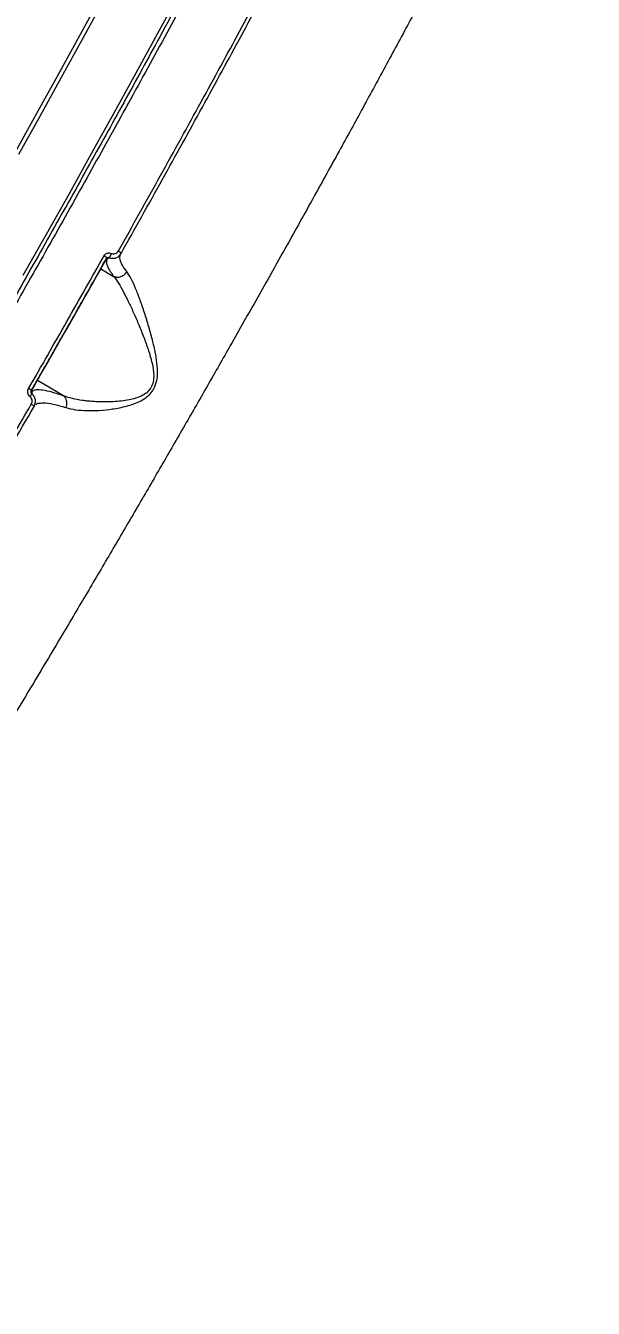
# Model space of a CAD drawing. Header units: millimetres. Extents: x -5609 to 5139, y -3980 to 3221.
# Drawn here: x 2184.3 to 2328.2, y -338.4 to -13.7 of the extents above; entities that cross this region are included whole.
import ezdxf

# ---------------------------------------------------------------- set-up
doc = ezdxf.new("R2010")
doc.units = ezdxf.units.MM
doc.layers.add('DIKOM_ОБЪЕКТ', color=7, linetype='Continuous')
doc.layers.add('DIKOM_РАЗМЕР_ОБЪЕКТА', color=7, linetype='Continuous')
doc.styles.add('style1', font='arial.ttf', dxfattribs={"width": 0.8})
doc.dimstyles.new('1-50', dxfattribs={"dimtxt": 300, "dimasz": 200, "dimexe": 100, "dimexo": 0, "dimgap": 100, "dimtad": 1, "dimtxsty": 'style1', "dimcen": 200, "dimclrd": 7, "dimclre": 7, "dimclrt": 7, "dimadec": 1, "dimazin": 2, "dimtfac": 1, "dimtmove": 0, "dimatfit": 2, "dimfxl": 0, "dimlwd": 25, "dimlwe": 18, "dimarcsym": 0})

# ---------------------------------------------------------------- blocks, each defined once
blk = doc.blocks.new('A$Cc336a1e3')
at = {"color": 7, "linetype": 'Continuous', "lineweight": 15}
for p, q in [((5028.29, 1201.03), (5028.68, 1201.49)), ((5025.64, 1200.47), (5024.99, 1199.93)), ((5025.07, 1200.32), (5025.18, 1200.42)), ((5006.13, 1166.64), (5006.08, 1166.01)), ((5006.66, 1162.79), (5006.96, 1163.61))]:
    blk.add_line(p, q, dxfattribs=at)
at = {"color": 8, "linetype": 'Continuous', "lineweight": 15}
for p, q in [((5024.99, 1199.93), (5024.77, 1199.78)), ((5023.56, 1197.64), (5026.81, 1195.71)), ((5014.12, 1165.44), (5007.48, 1169.37)), ((5006.13, 1166.64), (5006.12, 1167))]:
    blk.add_line(p, q, dxfattribs=at)
at = {"color": 7, "linetype": 'Continuous', "lineweight": 15, "flags": 128}
for points in [[(5043.3, 1267.08), (5037.91, 1257.16), (5032.43, 1247.15), (5026.87, 1237.05), (5021.22, 1226.87), (5015.5, 1216.62), (5009.7, 1206.3), (5003.83, 1195.94)], [(5043.03, 1302.71), (5038.17, 1293.58), (5033.22, 1284.34), (5028.18, 1275), (5023.05, 1265.56), (5017.84, 1256.04), (5012.55, 1246.44), (5007.19, 1236.76), (5001.76, 1227.02)], [(5002.8, 1226.68), (5008.25, 1236.44), (5013.63, 1246.14), (5018.93, 1255.77), (5024.15, 1265.31), (5029.29, 1274.77), (5034.34, 1284.13), (5039.3, 1293.39), (5044.17, 1302.54)], [(5028.02, 1202.15), (5028.17, 1202.05), (5028.32, 1201.95), (5028.44, 1201.85), (5028.55, 1201.76), (5028.63, 1201.67), (5028.68, 1201.6), (5028.69, 1201.54), (5028.68, 1201.49)], [(5024.39, 1200.93), (5024.55, 1200.83), (5024.7, 1200.73), (5024.83, 1200.62), (5024.94, 1200.53), (5025.01, 1200.44), (5025.06, 1200.37), (5025.07, 1200.31), (5025.05, 1200.27)]]:
    blk.add_lwpolyline(points, dxfattribs=at)
at = {"color": 8, "linetype": 'Continuous', "lineweight": 15, "flags": 128}
for points in [[(5024.99, 1199.93), (5024.9, 1199.97), (5024.83, 1199.99)], [(5005.99, 1166.77), (5006.05, 1166.7), (5006.13, 1166.64)]]:
    blk.add_lwpolyline(points, dxfattribs=at)
at = {"color": 7, "linetype": 'Continuous', "lineweight": 15}
for centre, radius, start, end in [((5004.81, 1166.04), 1.34, 30.5298, 70.3596), ((5002.81, 1167.73), 3.7, 319.1609, 332.2459)]:
    blk.add_arc(centre, radius, start, end, dxfattribs=at)
for points, knots in [([(5134.37, 1449.42), (5133.03, 1446.04), (5130.34, 1439.28), (5125.62, 1428.11), (5120.41, 1416.2), (5114.67, 1403.52), (5108.56, 1390.4), (5102.13, 1376.93), (5095.43, 1363.19), (5089.59, 1351.42), (5084.8, 1341.92), (5081.24, 1334.89), (5077.59, 1327.76), (5073.86, 1320.51), (5068.63, 1310.44), (5061.75, 1297.31), (5053, 1280.87), (5043.83, 1263.83), (5034.23, 1246.24), (5024.44, 1228.53), (5014.52, 1210.78), (5004.5, 1193.04), (4996.48, 1179.01), (4990.64, 1168.84), (4987.06, 1162.65), (4983.45, 1156.42), (4979.81, 1150.17), (4976.15, 1143.88), (4972.45, 1137.57), (4966.47, 1127.4), (4958.13, 1113.31), (4947.37, 1095.31), (4936.42, 1077.19), (4925.33, 1059.01), (4914.37, 1041.25), (4903.58, 1023.93), (4892.98, 1007.11), (4884.54, 993.86), (4878.24, 984.06), (4874.07, 977.6), (4869.91, 971.18), (4865.75, 964.8), (4861.61, 958.46), (4855.38, 948.99), (4847.14, 936.57), (4837.01, 921.52), (4827.09, 906.98), (4817.39, 893), (4807.96, 879.63), (4798.82, 866.91), (4790, 854.88), (4781.54, 843.61), (4773.43, 833.06), (4768.39, 826.76), (4765.86, 823.6)], [0, 0, 0, 0, 0.024819, 0.049681, 0.074585, 0.099531, 0.12452, 0.147882, 0.17128, 0.194715, 0.205777, 0.216847, 0.227925, 0.239011, 0.250106, 0.273561, 0.297359, 0.321499, 0.345981, 0.370806, 0.394284, 0.418061, 0.442135, 0.45031, 0.458518, 0.466761, 0.475037, 0.483347, 0.49169, 0.500068, 0.523695, 0.547624, 0.571855, 0.596389, 0.621225, 0.644678, 0.668395, 0.692375, 0.701869, 0.711403, 0.720978, 0.730593, 0.740249, 0.749946, 0.774408, 0.798991, 0.823695, 0.848519, 0.873464, 0.898529, 0.923716, 0.949023, 0.974451, 1, 1, 1, 1]), ([(5154.11, 1363.41), (5152.59, 1360.17), (5149.54, 1353.71), (5144.57, 1343.41), (5139.33, 1332.74), (5133.78, 1321.64), (5128.31, 1310.84), (5122.95, 1300.4), (5117.76, 1290.4), (5112.34, 1280.09), (5106.71, 1269.46), (5100.87, 1258.54), (5094.93, 1247.53), (5088.88, 1236.43), (5082.76, 1225.28), (5076.44, 1213.86), (5069.93, 1202.19), (5063.23, 1190.29), (5056.8, 1178.94), (5050.66, 1168.18), (5044.84, 1158.05), (5038.91, 1147.78), (5032.86, 1137.39), (5026.72, 1126.88), (5020.47, 1116.27), (5012.84, 1103.39), (5003.76, 1088.18), (4993.2, 1070.68), (4982.46, 1053.06), (4973.16, 1037.96), (4965.33, 1025.37), (4959.03, 1015.28), (4952.69, 1005.22), (4946.34, 995.2), (4939.98, 985.24), (4933.62, 975.33), (4926.6, 964.49), (4918.96, 952.78), (4910.72, 940.3), (4902.56, 928.07), (4894.5, 916.12), (4885.99, 903.66), (4877.11, 890.85), (4867.95, 877.87), (4859.06, 865.49), (4853.45, 857.88), (4850.63, 854.06)], [0, 0, 0, 0, 0.025201, 0.050426, 0.075478, 0.100439, 0.125533, 0.145965, 0.166556, 0.187307, 0.208217, 0.229287, 0.250516, 0.270801, 0.291287, 0.311973, 0.332861, 0.35395, 0.375239, 0.39266, 0.410236, 0.427968, 0.445856, 0.463899, 0.482097, 0.500451, 0.530196, 0.560356, 0.590931, 0.62192, 0.639817, 0.657849, 0.676017, 0.69432, 0.712759, 0.731334, 0.750044, 0.774713, 0.799566, 0.824602, 0.849822, 0.875227, 0.906171, 0.937281, 0.968557, 1, 1, 1, 1]), ([(5049.1, 1275.93), (5049.09, 1275.92), (5045.67, 1269.56), (5039.14, 1257.5), (5029.48, 1239.88), (5020.17, 1223.11), (5010.7, 1206.2), (5001.06, 1189.21), (4994.16, 1177.11), (4990.44, 1170.68), (4990.01, 1169.95)], [0, 0, 0, 0, 0.000319, 0.190599, 0.34917, 0.50756, 0.665725, 0.823075, 0.979847, 1, 1, 1, 1]), ([(5028.02, 1202.15), (5031.6, 1208.54), (5038.71, 1221.23), (5048.96, 1239.81), (5058.82, 1257.87), (5065.07, 1269.52), (5068.17, 1275.31)], [0, 0, 0, 0, 0.255516, 0.507356, 0.755516, 1, 1, 1, 1]), ([(5028.68, 1201.49), (5032.18, 1207.74), (5039.18, 1220.22), (5049.34, 1238.62), (5059.25, 1256.77), (5065.58, 1268.58), (5068.75, 1274.49)], [0, 0, 0, 0, 0.250348, 0.499998, 0.749648, 1, 1, 1, 1]), ([(5024.39, 1200.93), (5024.49, 1201.07), (5024.69, 1201.36), (5025.16, 1201.61), (5025.69, 1201.69), (5026.03, 1201.59), (5026.2, 1201.54)], [0, 0, 0, 0, 0.250228, 0.500247, 0.750038, 1, 1, 1, 1]), ([(5026.2, 1201.54), (5026.15, 1201.42), (5026.08, 1201.24), (5025.97, 1201), (5025.89, 1200.83), (5025.81, 1200.69), (5025.72, 1200.54), (5025.67, 1200.49), (5025.64, 1200.47)], [0, 0, 0, 0, 0.238866, 0.367963, 0.499978, 0.631924, 0.761011, 1, 1, 1, 1]), ([(5026.2, 1201.54), (5026.37, 1201.49), (5026.71, 1201.39), (5027.24, 1201.47), (5027.71, 1201.72), (5027.92, 1202.01), (5028.02, 1202.15)], [0, 0, 0, 0, 0.249842, 0.499743, 0.749762, 1, 1, 1, 1]), ([(5005.26, 1167.3), (5008.51, 1172.97), (5014.97, 1184.23), (5021.26, 1195.39), (5024.39, 1200.93)], [0, 0, 0, 0, 0.5032, 1, 1, 1, 1]), ([(5005.95, 1166.8), (5006.79, 1168.25), (5008.33, 1170.93), (5010.44, 1174.62), (5012.16, 1177.63), (5013.53, 1180.03), (5014.9, 1182.44), (5016.6, 1185.43), (5018.91, 1189.5), (5021.8, 1194.6), (5023.9, 1198.34), (5025.05, 1200.38)], [0, 0, 0, 0, 0.129068, 0.238332, 0.327824, 0.39756, 0.45249, 0.542848, 0.664195, 0.816559, 1, 1, 1, 1]), ([(5005.97, 1166.72), (5009.19, 1172.34), (5015.63, 1183.58), (5021.91, 1194.71), (5025.05, 1200.27)], [0, 0, 0, 0, 0.500001, 1, 1, 1, 1]), ([(5024.99, 1199.93), (5024.99, 1199.38), (5025, 1198.28), (5026.21, 1196.57), (5026.81, 1195.71)], [0, 0, 0, 0, 0.499946, 1, 1, 1, 1]), ([(5025.05, 1200.27), (5025.08, 1200.32), (5025.15, 1200.41), (5025.3, 1200.49), (5025.47, 1200.52), (5025.59, 1200.48), (5025.64, 1200.47)], [0, 0, 0, 0, 0.250535, 0.500813, 0.750733, 1, 1, 1, 1]), ([(5028.47, 1199.99), (5028.41, 1200.25), (5028.3, 1200.69), (5028.46, 1200.98), (5028.53, 1201.1)], [0, 0, 0, 0, 0.587853, 1, 1, 1, 1]), ([(5014.73, 1162.49), (5015.51, 1162.29), (5017.09, 1161.89), (5019.97, 1161.7), (5023.12, 1161.75), (5026.52, 1162.1), (5030.08, 1162.79), (5033.12, 1163.81), (5035.39, 1165.22), (5036.85, 1166.77), (5037.71, 1168.79), (5038, 1171.2), (5037.83, 1173.8), (5037.37, 1176.54), (5036.66, 1179.6), (5035.74, 1182.96), (5034.62, 1186.51), (5033.49, 1189.81), (5032.36, 1192.74), (5031.24, 1195.27), (5030.5, 1196.38), (5030.13, 1196.94)], [0, 0, 0, 0, 0.061361, 0.122896, 0.185101, 0.247304, 0.310231, 0.373895, 0.405954, 0.438651, 0.471388, 0.503873, 0.546535, 0.588716, 0.630355, 0.692615, 0.754702, 0.816087, 0.877646, 0.938745, 1, 1, 1, 1]), ([(5026.81, 1195.71), (5027.1, 1195.62), (5027.54, 1195.48), (5028.18, 1195.53), (5028.67, 1195.66), (5029.14, 1195.88), (5029.68, 1196.28), (5029.96, 1196.68), (5030.13, 1196.94)], [0, 0, 0, 0, 0.242554, 0.370786, 0.499786, 0.631727, 0.760817, 1, 1, 1, 1]), ([(5026.81, 1195.71), (5026.81, 1195.71), (5026.81, 1195.71), (5026.81, 1195.71), (5026.81, 1195.71)], [0, 0, 0, 0, 0.452537, 1, 1, 1, 1]), ([(5026.81, 1195.71), (5027.22, 1195.18), (5028.02, 1194.13), (5028.87, 1192.58), (5029.29, 1191.8)], [0, 0, 0, 0, 0.49855, 1, 1, 1, 1]), ([(5029.29, 1191.8), (5029.7, 1191.01), (5030.52, 1189.42), (5031.78, 1186.7), (5033.05, 1183.8), (5034.29, 1180.73), (5035.47, 1177.54), (5036.33, 1174.77), (5036.82, 1172.49), (5036.98, 1171.02), (5036.96, 1169.87), (5036.81, 1168.75), (5036.33, 1167.42), (5035.21, 1166.19), (5033.82, 1165.37), (5032.31, 1164.82), (5030.58, 1164.41), (5028.7, 1164.13), (5026.63, 1163.96), (5024.75, 1163.92), (5023.06, 1163.94), (5021.58, 1164.02), (5020.18, 1164.14), (5018.38, 1164.36), (5016.29, 1164.73), (5014.85, 1165.2), (5014.13, 1165.44)], [0, 0, 0, 0, 0.062731, 0.125344, 0.18835, 0.25184, 0.314869, 0.377667, 0.409011, 0.439782, 0.45562, 0.470083, 0.499621, 0.52922, 0.559365, 0.590135, 0.621491, 0.662987, 0.702719, 0.748034, 0.779666, 0.811363, 0.844893, 0.874828, 0.937519, 1, 1, 1, 1]), ([(5005.61, 1165.31), (5005.48, 1165.44), (5005.21, 1165.71), (5005.04, 1166.24), (5005.04, 1166.8), (5005.19, 1167.14), (5005.26, 1167.3)], [0, 0, 0, 0, 0.249626, 0.499415, 0.749427, 1, 1, 1, 1]), ([(5005.89, 1166.43), (5005.9, 1166.48), (5005.91, 1166.6), (5005.95, 1166.7), (5005.98, 1166.75)], [0, 0, 0, 0, 0.48719, 1, 1, 1, 1]), ([(5006.08, 1166.01), (5006.06, 1166.03), (5006.01, 1166.07), (5005.94, 1166.18), (5005.89, 1166.34), (5005.89, 1166.54), (5005.94, 1166.66), (5005.97, 1166.72)], [0, 0, 0, 0, 0.109227, 0.222464, 0.463116, 0.724759, 1, 1, 1, 1]), ([(5014.12, 1165.44), (5013.12, 1165.78), (5011.1, 1166.45), (5008.81, 1166.94), (5007.05, 1167.06), (5006.44, 1166.78), (5006.13, 1166.64)], [0, 0, 0, 0, 0.24907, 0.498222, 0.749174, 1, 1, 1, 1]), ([(4958.64, 1083.05), (4961.92, 1088.51), (4968.44, 1099.35), (4978.1, 1115.62), (4987.58, 1131.72), (4996.86, 1147.63), (5002.93, 1158.14), (5005.94, 1163.36)], [0, 0, 0, 0, 0.204931, 0.407397, 0.607397, 0.804931, 1, 1, 1, 1]), ([(4959.46, 1082.67), (4963.45, 1089.31), (4971.43, 1102.59), (4983.29, 1122.64), (4995.07, 1142.73), (5002.79, 1156.1), (5006.66, 1162.79)], [0, 0, 0, 0, 0.25016, 0.499726, 0.749467, 1, 1, 1, 1]), ([(5005.94, 1163.36), (5006.02, 1163.53), (5006.17, 1163.85), (5006.17, 1164.4), (5005.99, 1164.93), (5005.73, 1165.19), (5005.61, 1165.31)], [0, 0, 0, 0, 0.250592, 0.500589, 0.750363, 1, 1, 1, 1]), ([(5005.94, 1163.36), (5006.05, 1163.3), (5006.26, 1163.17), (5006.5, 1162.99), (5006.66, 1162.85), (5006.66, 1162.81), (5006.66, 1162.79)], [0, 0, 0, 0, 0.24096, 0.499996, 0.759061, 1, 1, 1, 1]), ([(5007.1, 1163.22), (5007.19, 1163.34), (5007.38, 1163.62), (5007.99, 1163.64), (5008.34, 1163.64)], [0, 0, 0, 0, 0.434256, 1, 1, 1, 1]), ([(5014.12, 1165.44), (5014.13, 1165.44), (5014.13, 1165.44), (5014.13, 1165.44), (5014.13, 1165.44)], [0, 0, 0, 0, 0.537137, 1, 1, 1, 1]), ([(5014.73, 1162.49), (5014.8, 1162.71), (5014.93, 1163.1), (5014.96, 1163.62), (5014.94, 1163.94), (5014.91, 1164.09), (5014.91, 1164.13), (5014.85, 1164.42), (5014.66, 1164.94), (5014.3, 1165.28), (5014.13, 1165.44)], [0, 0, 0, 0, 0.201899, 0.357973, 0.458596, 0.487037, 0.495699, 0.50069, 0.759935, 1, 1, 1, 1])]:
    blk.add_open_spline(points, degree=3, knots=knots, dxfattribs=at)
at = {"color": 8, "linetype": 'Continuous', "lineweight": 15}
for points, knots in [([(5025.64, 1200.47), (5025.93, 1200.38), (5026.5, 1200.21), (5027.38, 1200.37), (5028.01, 1200.66), (5028.24, 1200.96), (5028.29, 1201.03)], [0, 0, 0, 0, 0.302999, 0.605681, 0.908425, 1, 1, 1, 1]), ([(5030.13, 1196.94), (5029.77, 1197.45), (5029.03, 1198.46), (5028.53, 1199.46), (5028.48, 1199.89), (5028.47, 1199.99)], [0, 0, 0, 0, 0.433772, 0.871193, 1, 1, 1, 1]), ([(5006.96, 1163.61), (5006.99, 1163.91), (5007.03, 1164.5), (5006.72, 1165.38), (5006.29, 1165.8), (5006.08, 1166.01)], [0, 0, 0, 0, 0.330865, 0.664628, 1, 1, 1, 1]), ([(5008.34, 1163.64), (5008.57, 1163.68), (5009.3, 1163.81), (5011.38, 1163.48), (5013.61, 1162.82), (5014.73, 1162.49)], [0, 0, 0, 0, 0.182752, 0.592269, 1, 1, 1, 1])]:
    blk.add_open_spline(points, degree=3, knots=knots, dxfattribs=at)
blk = doc.blocks.new('*D3')
at = {"layer": 'Defpoints', "color": 0, "transparency": 16777216}
for p in [(3639.92, 380.08), (-2820.17, -123), (3639.92, -3311)]:
    blk.add_point(p, dxfattribs=at)
at = {"layer": 'DIKOM_РАЗМЕР_ОБЪЕКТА', "color": 7, "lineweight": 18, "transparency": 16777216}
for p, q in [((3639.92, 380.08), (3639.92, -3411)), ((-2820.17, -123), (-2820.17, -3411))]:
    blk.add_line(p, q, dxfattribs=at)
at = {"layer": 'DIKOM_РАЗМЕР_ОБЪЕКТА', "color": 7, "lineweight": 25, "transparency": 16777216}
blk.add_line((-2620.17, -3311), (3439.92, -3311), dxfattribs=at)
at = {"layer": 'DIKOM_РАЗМЕР_ОБЪЕКТА', "color": 7, "transparency": 16777216}
for points in [[(-2620.17, -3277.67), (-2620.17, -3344.33), (-2820.17, -3311)], [(3439.92, -3277.67), (3439.92, -3344.33), (3639.92, -3311)]]:
    blk.add_solid(points, dxfattribs=at)
at = {"layer": 'DIKOM_РАЗМЕР_ОБЪЕКТА', "color": 7, "transparency": 16777216, "insert": (300, -3057.83), "char_height": 300, "attachment_point": 5, "style": 'style1'}
blk.add_mtext('6450', dxfattribs=at)

msp = doc.modelspace()

# ---------------------------------------------------------------- linework, layer by layer
at = {"layer": 'DIKOM_РАЗМЕР_ОБЪЕКТА'}
msp.add_circle((2594.5, 436), 1052.678, dxfattribs=at)

# ---------------------------------------------------------------- block references
at = {"layer": 'DIKOM_ОБЪЕКТ'}
msp.add_blockref('A$Cc336a1e3', (-2820.166, -1272.903), dxfattribs=at)

# ---------------------------------------------------------------- dimensions: what is measured, and where the dimension line sits
at = {"layer": 'DIKOM_РАЗМЕР_ОБЪЕКТА'}
dim = msp.add_linear_dim(base=(3639.915, -3311), p1=(-2820.166, -123), p2=(3639.915, 380.085), text='6450', dimstyle='1-50', dxfattribs=at)
dim.commit()
dim.dimension.update_dxf_attribs({"geometry": '*D3', "text_midpoint": (300, -3311), "dimtype": 160})

doc.saveas('drawing.dxf')
